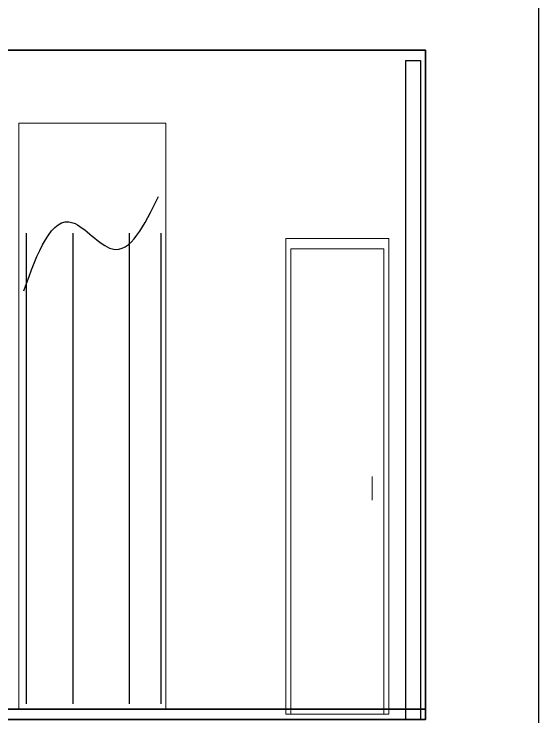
# Model space of a CAD drawing. Header units: millimetres. Extents: x -1800 to 33200, y -8500 to 38400.
# Drawn here: x 28574 to 33200, y 10223 to 16418 of the extents above; entities that cross this region are included whole.
import ezdxf

# ---------------------------------------------------------------- set-up
doc = ezdxf.new("R2010")
doc.units = ezdxf.units.MM
for name, color, linetype, lineweight in [('E-DOOR', 3, 'Continuous', 18), ('E-GLASS', 4, 'Continuous', 13), ('E-OUTLINE', 7, 'Continuous', 35), ('E-SHEET', 7, 'Continuous', 25), ('E-WALL', 7, 'Continuous', 25)]:
    doc.layers.add(name, color=color, linetype=linetype, lineweight=lineweight)

msp = doc.modelspace()

# ---------------------------------------------------------------- linework, layer by layer
at = {"layer": 'E-DOOR'}
msp.add_line((31731.2, 12343.4), (31731.2, 12133.6), dxfattribs=at)
for points in [[(30969.8, 14440.6), (31876.3, 14440.6), (31876.3, 10246.1), (30969.8, 10246.1)], [(31013, 14348.4), (31833.1, 14348.4), (31833.1, 10246.1), (31013, 10246.1)]]:
    msp.add_lwpolyline(points, close=True, dxfattribs=at)
at = {"layer": 'E-GLASS'}
msp.add_lwpolyline([(28617.4, 15454.7), (29912.3, 15454.7), (29912.3, 10292.2), (28617.4, 10292.2)], close=True, dxfattribs=at)
at = {"layer": 'E-OUTLINE'}
msp.add_line((0, 10292.2), (32200, 10292.2), dxfattribs=at)
msp.add_lwpolyline([(0, 16100), (32200, 16100), (32200, 10200), (0, 10200)], close=True, dxfattribs=at)
at = {"layer": 'E-SHEET'}
msp.add_lwpolyline([(-1800, -8500), (33200, -8500), (33200, 38400), (-1800, 38400)], close=True, dxfattribs=at)
at = {"layer": 'E-WALL'}
for p, q in [((28682.2, 14486.7), (28682.2, 10338.3)), ((29092.2, 14486.7), (29092.2, 10338.3)), ((29588.6, 14486.7), (29588.6, 10338.3)), ((29869.2, 14486.7), (29869.2, 10338.3))]:
    msp.add_line(p, q, dxfattribs=at)
msp.add_lwpolyline([(32027.3, 16007.8), (32156.8, 16007.8), (32156.8, 10200), (32027.3, 10200)], close=True, dxfattribs=at)
msp.add_spline([(28660.6, 13979.7), (29092.2, 14578.9), (29437.5, 14348.4), (29847.6, 14809.4)], degree=3, dxfattribs=at)

doc.saveas('drawing.dxf')
